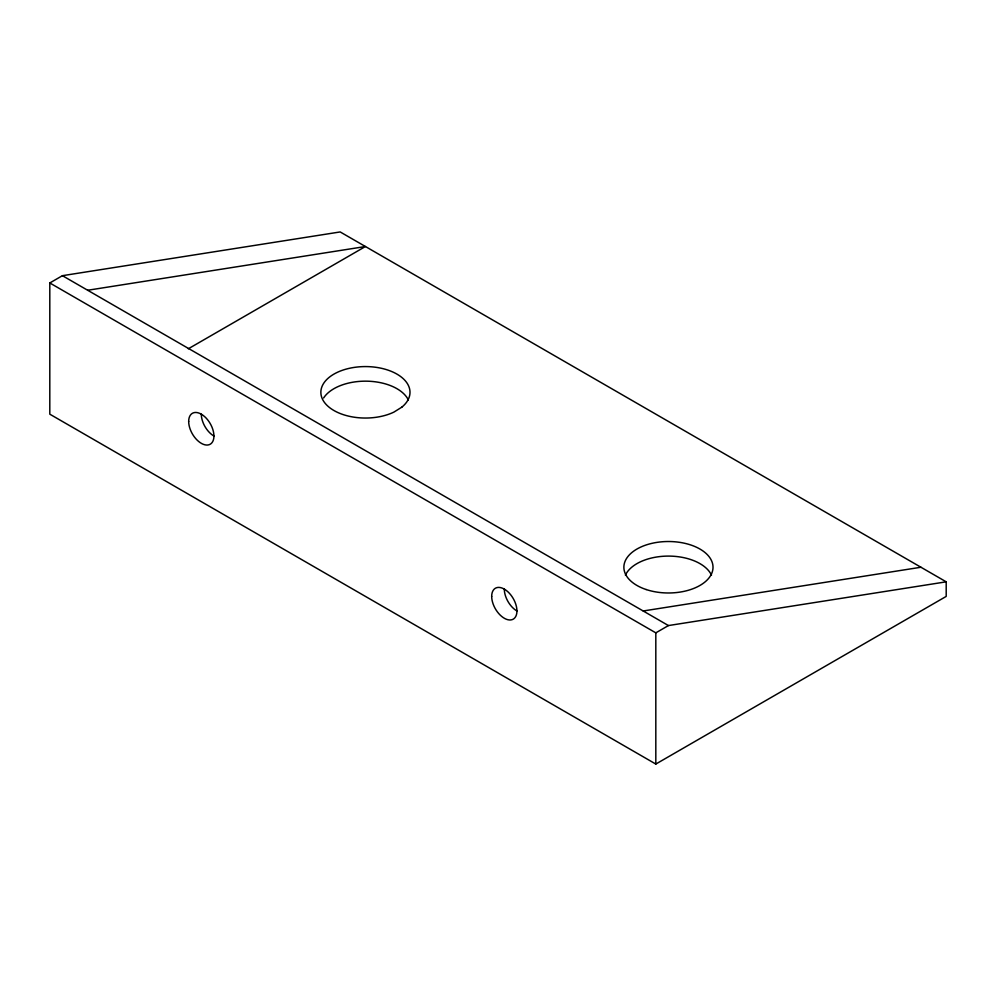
<?xml version="1.0" encoding="UTF-8"?>
<svg xmlns="http://www.w3.org/2000/svg" width="996" height="996" viewBox="0 0 996 996"><rect width="100%" height="100%" fill="white"/><g stroke="black" fill="none" stroke-linecap="round" stroke-linejoin="round"><path stroke-width="1.49" d="M49.8 282.964L62.424 275.68L340.184 231.944L946.2 581.826L946.2 596.405L655.816 764.057L49.8 414.174L49.8 282.964L655.816 632.846L668.441 625.563L946.2 581.826M188.319 348.787L365.432 246.522L87.673 290.259M643.192 610.984L920.951 567.247M62.424 275.68L668.441 625.563M655.816 632.846L655.816 764.057M323.625 397.977A44.571 25.734 0 0 1 367.188 381.182A44.571 25.734 0 0 1 408.335 399.906M625.401 575.165A44.571 25.734 0 0 1 668.441 556.092A44.571 25.734 0 0 1 711.493 575.165M516.936 610.984A17.853 10.309 60 0 1 504.312 589.109M213.928 436.036A17.853 10.309 60 0 1 201.304 414.174M401.824 407.165L393.93 412.095A44.571 25.734 0 0 1 322.33 398.861A44.571 25.734 0 0 1 373.375 366.989A44.571 25.734 0 0 1 401.824 407.165M491.688 596.405A17.853 10.309 60 0 0 510.624 619.96A17.853 10.309 60 0 0 510.624 594.712A17.853 10.309 60 0 0 491.688 596.405M188.68 421.457A17.853 10.309 60 0 0 207.616 445.025A17.853 10.309 60 0 0 207.616 419.777A17.853 10.309 60 0 0 188.68 421.457M646.155 589.532A44.571 25.734 0 0 0 713.012 567.247A44.571 25.734 0 0 0 646.155 544.961A44.571 25.734 0 0 0 646.155 589.532"/></g></svg>
